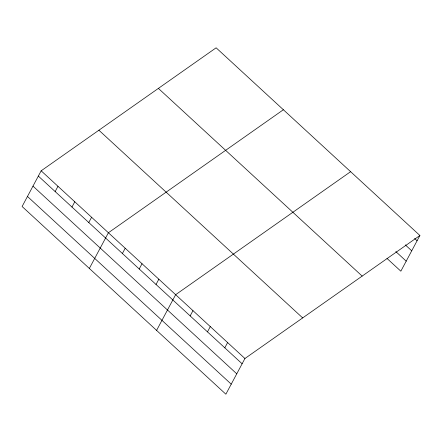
<?xml version="1.0" encoding="UTF-8"?>
<svg xmlns="http://www.w3.org/2000/svg" width="442" height="442" viewBox="0 0 442 442"><rect width="100%" height="100%" fill="white"/><g stroke="black" fill="none" stroke-linecap="round" stroke-linejoin="round"><path stroke-width="0.66" d="M41.156 170.811L22.1 206.502L225.873 394.198L244.934 358.512L419.9 235.498L216.127 47.802L41.156 170.811L244.934 358.512M55.156 191.563L57.968 186.297M71.969 207.049L74.781 201.779M88.781 222.536L91.593 217.265M89.345 268.443L108.4 232.752L283.372 109.743M122.401 253.504L125.213 248.238M139.213 268.99L142.026 263.719M156.026 284.477L158.838 279.206M156.59 330.384L175.651 294.692L350.617 171.678M190.159 315.914L192.972 310.649M207.48 331.87L210.293 326.599M224.801 347.821L227.613 342.556M419.9 235.498L400.844 271.189L386.988 258.426M414.613 238.487L417.088 240.768M405.292 244.879L411.729 250.807M395.811 251.575L406.204 261.15M158.385 88.394L362.158 276.09M98.897 130.219L302.671 317.914M38.344 176.076L242.122 363.777M32.984 186.121L236.757 373.816M27.459 196.463L231.238 384.159"/></g></svg>
